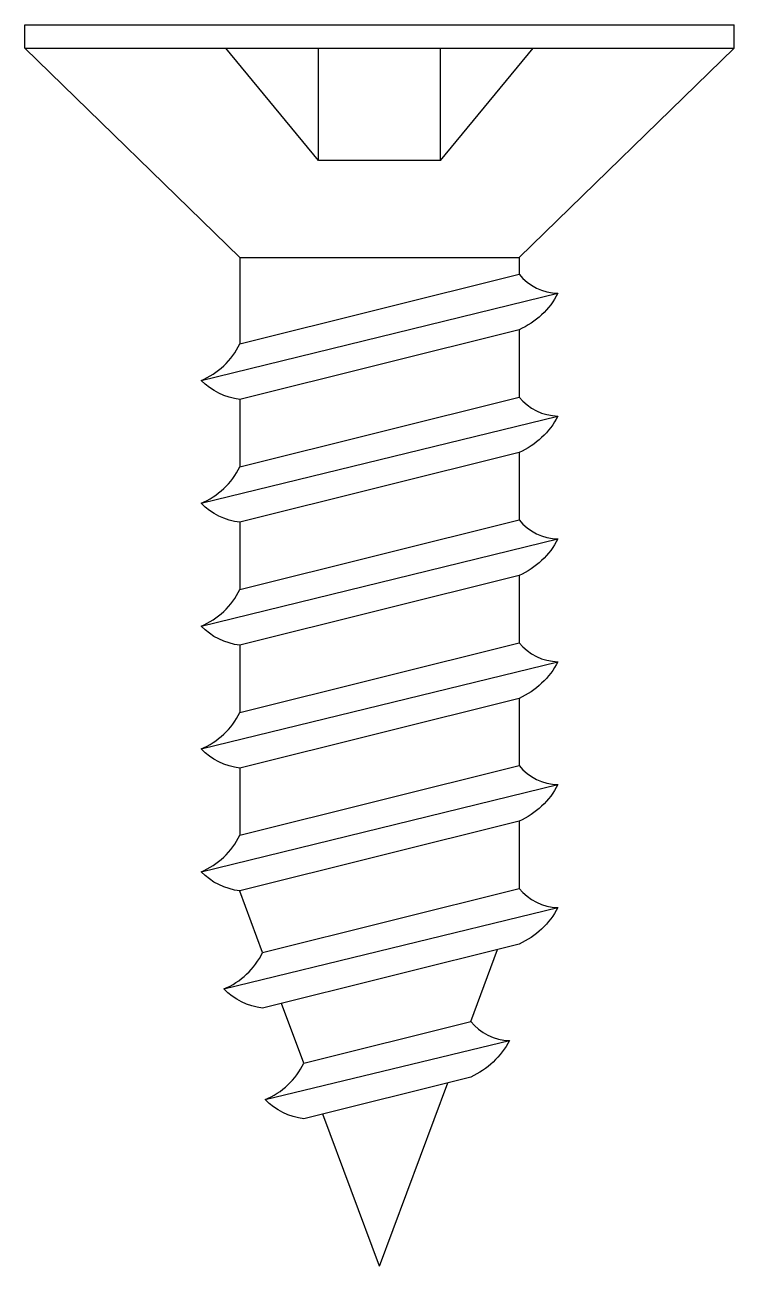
# Model space of a CAD drawing. Header units: millimetres. Extents: x -244126 to 368105, y -173968 to 259060.
# Drawn here: x -198998.32 to -198994.45, y 239046.14 to 239052.91 of the extents above; entities that cross this region are included whole.
import ezdxf

# ---------------------------------------------------------------- set-up
doc = ezdxf.new("R2010")
doc.units = ezdxf.units.MM
doc.header["$MEASUREMENT"] = 0
doc.layers.add('000 - L I N E 0.1', color=1, linetype='Continuous')

# ---------------------------------------------------------------- blocks, each defined once
blk = doc.blocks.new('SCREW M3 No.01')
at = {"layer": '000 - L I N E 0.1', "color": 9}
for p, q in [((3.18817, 8.993471), (3.19417, 8.993471)), ((3.18817, 8.993274), (3.18817, 8.993471)), ((3.19417, 8.993274), (3.19417, 8.993471)), ((3.18817, 8.993274), (3.19417, 8.993274)), ((3.18817, 8.993274), (3.189988, 8.991502)), ((3.190653, 8.992323), (3.189871, 8.993274)), ((3.190653, 8.992323), (3.190653, 8.993274)), ((3.191686, 8.992323), (3.192468, 8.993274)), ((3.191686, 8.992323), (3.191686, 8.993274)), ((3.192351, 8.991502), (3.19417, 8.993274)), ((3.191686, 8.992323), (3.190653, 8.992323)), ((3.189988, 8.991502), (3.189988, 8.990772)), ((3.189988, 8.991502), (3.192351, 8.991502)), ((3.192351, 8.991502), (3.192351, 8.991362)), ((3.18966, 8.990463), (3.192679, 8.991201)), ((3.192351, 8.990892), (3.192351, 8.990323)), ((3.189988, 8.990302), (3.189988, 8.989733)), ((3.18966, 8.989424), (3.192679, 8.990162)), ((3.192351, 8.989853), (3.192351, 8.989284)), ((3.189988, 8.989263), (3.189988, 8.988694)), ((3.18966, 8.988385), (3.192679, 8.989123)), ((3.192351, 8.988813), (3.192351, 8.988245)), ((3.189988, 8.988223), (3.189988, 8.987655)), ((3.18966, 8.987346), (3.192679, 8.988084)), ((3.192351, 8.987774), (3.192351, 8.987206)), ((3.189988, 8.987184), (3.189988, 8.986616)), ((3.18966, 8.986307), (3.192679, 8.987045)), ((3.192351, 8.986735), (3.192351, 8.986167)), ((3.189988, 8.986145), (3.189988, 8.986143)), ((3.190181, 8.985625), (3.189988, 8.986143)), ((3.189853, 8.985316), (3.192679, 8.986005)), ((3.191941, 8.985042), (3.192167, 8.98565)), ((3.19053, 8.984689), (3.190342, 8.985194)), ((3.190202, 8.98438), (3.192269, 8.98488)), ((3.19117, 8.982971), (3.191747, 8.984522)), ((3.19117, 8.982971), (3.19069, 8.984258))]:
    blk.add_line(p, q, dxfattribs=at)
for points in [[(3.189988, 8.990772), (3.192351, 8.991362, 0.222712), (3.192679, 8.991201, -0.168799), (3.192351, 8.990892), (3.189988, 8.990302, -0.16927), (3.18966, 8.990463, 0.183704)], [(3.189988, 8.989733), (3.192351, 8.990323, 0.222712), (3.192679, 8.990162, -0.168799), (3.192351, 8.989853), (3.189988, 8.989263, -0.16927), (3.18966, 8.989424, 0.183704)], [(3.189988, 8.988694), (3.192351, 8.989284, 0.222712), (3.192679, 8.989123, -0.168799), (3.192351, 8.988813), (3.189988, 8.988223, -0.16927), (3.18966, 8.988385, 0.183704)], [(3.189988, 8.987655), (3.192351, 8.988245, 0.222712), (3.192679, 8.988084, -0.168799), (3.192351, 8.987774), (3.189988, 8.987184, -0.16927), (3.18966, 8.987346, 0.183704)], [(3.189988, 8.986616), (3.192351, 8.987206, 0.222712), (3.192679, 8.987045, -0.168799), (3.192351, 8.986735), (3.189988, 8.986145, -0.16927), (3.18966, 8.986307, 0.183704)], [(3.190181, 8.985625), (3.192351, 8.986167, 0.222712), (3.192679, 8.986005, -0.168799), (3.192351, 8.985696), (3.190181, 8.985154, -0.16927), (3.189853, 8.985316, 0.183704)], [(3.19053, 8.984689), (3.191941, 8.985042, 0.222712), (3.192269, 8.98488, -0.168799), (3.191941, 8.984571), (3.19053, 8.984218, -0.16927), (3.190202, 8.98438, 0.183704)]]:
    blk.add_lwpolyline(points, format="xyb", close=True, dxfattribs=at)

msp = doc.modelspace()

# ---------------------------------------------------------------- block references
at = {"layer": '000 - L I N E 0.1', "color": 2, "xscale": 645.16, "yscale": 645.16, "zscale": 25.4}
msp.add_blockref('SCREW M3 No.01', (-201055.20265, 233250.68531), dxfattribs=at)

doc.saveas('drawing.dxf')
